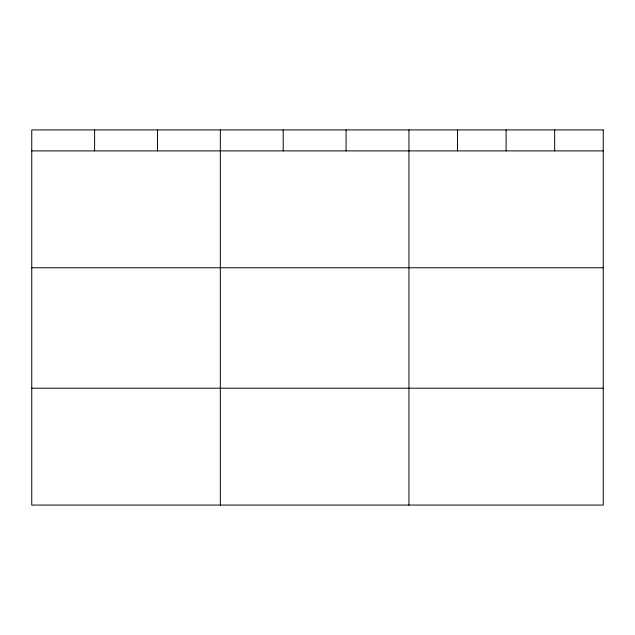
<?xml version="1.0" encoding="UTF-8"?>
<svg xmlns="http://www.w3.org/2000/svg" width="635" height="635" viewBox="0 0 635 635"><rect width="100%" height="100%" fill="white"/><g stroke="black" fill="none" stroke-linecap="round" stroke-linejoin="round"><path stroke-width="0.95" d="M31.75 150.892L603.25 150.892M31.75 267.764L603.25 267.764M31.75 388.191L603.25 388.191M554.672 129.929L554.672 150.892M506.095 129.929L506.095 150.892M457.517 129.929L457.517 150.892M408.94 129.929L408.94 505.071M346.075 129.929L346.075 150.892M283.21 129.929L283.21 150.892M220.345 129.929L220.345 505.071M157.48 129.929L157.48 150.892M94.615 129.929L94.615 150.892M603.25 129.929L31.75 129.929L31.75 505.071L603.25 505.071L603.25 129.929"/></g></svg>
